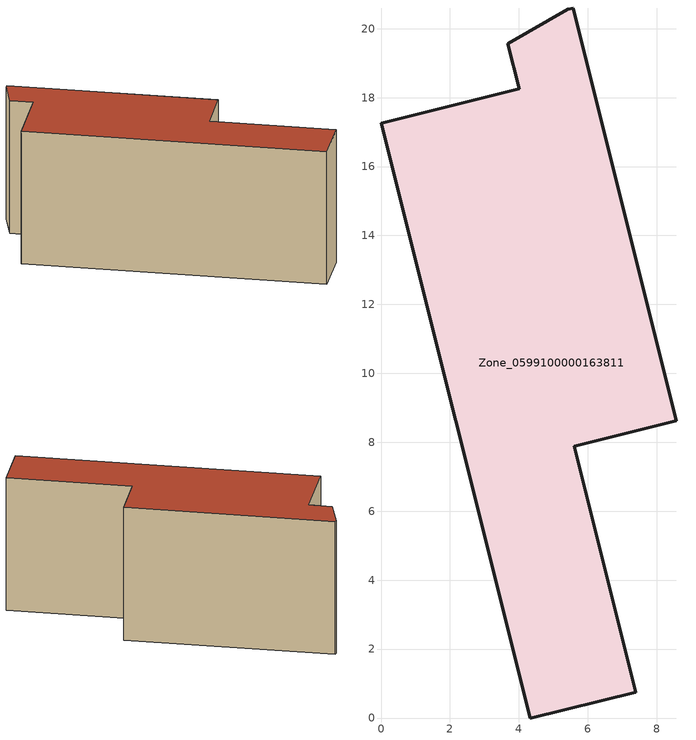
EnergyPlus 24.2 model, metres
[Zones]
Zone_0599100000163811
 floor ground (C_G): 5.42,20.57 5.57,20.6 8.57,8.63 5.6,7.88 7.39,0.75 4.33,0 0,17.25 4.01,18.26 3.68,19.57 z0
 wall outside (C_F): 4.33,0 7.39,0.75 5.6,7.88 8.57,8.63 5.57,20.6 5.42,20.57 3.68,19.57 4.01,18.26 0,17.25 4.33,0 z0:8.33
 roof outside (C_R): 5.57,20.6 5.42,20.57 3.68,19.57 4.01,18.26 0,17.25 4.33,0 7.39,0.75 5.6,7.88 8.57,8.63 z8.33
[BUILDING]
Pand.0599100000163811: North Axis=0; Terrain=City; Loads Convergence Tolerance Value=0.04; Temperature Convergence Tolerance Value=0.4; Solar Distribution=FullExterior; Maximum Number of Warmup Days=25; Minimum Number of Warmup Days=1
[Site:Location]
Rotterdam.The.Hague.AP_ZH_NLD Design_Conditions: Latitude=51.96; Longitude=4.45; Time Zone=1; Elevation=-4.5
[SITE:GROUNDTEMPERATURE:BUILDINGSURFACE]
18, 18, 18, 18, 18, 18, 18, 18, 18, 18, 18, 18
[MATERIAL] Thermal Absorptance=0.9; Solar Absorptance=0.7; Visible Absorptance=0.7
Name | Roughness | Thickness | Conductivity | Density | Specific Heat
G.TI.1975-1991 | MediumSmooth | 0.15 | 0.288461 | 540 | 1210
F.TI.1975-1991 | Rough | 0.3 | 0.230769 | 1920 | 840
R.TI.1975-1991 | MediumRough | 0.2 | 0.153846 | 1500 | 1000
[CONSTRUCTION]
C_G: G.TI.1975-1991
C_F: F.TI.1975-1991
C_R: R.TI.1975-1991
[ZONE]
Zone_0599100000163811: Type=1; Multiplier=1; Ceiling Height=Autocalculate; Volume=Autocalculate; Floor Area=autocalculate; Part of Total Floor Area=Yes
[ZONEINFILTRATION:DESIGNFLOWRATE]
Infil_Zone_0599100000163811: Zone or ZoneList or Space or SpaceList=Zone_0599100000163811; Schedule=AlwaysOn; Design Flow Rate Calculation Method=Flow/Area; Flow Rate per Floor Area=0.003; Constant Term Coefficient=1; Temperature Term Coefficient=0; Velocity Term Coefficient=0; Velocity Squared Term Coefficient=0
[HVACTEMPLATE:ZONE:IDEALLOADSAIRSYSTEM]
Zone_0599100000163811: Maximum Heating Supply Air Temperature=50; Minimum Cooling Supply Air Temperature=13; Maximum Heating Supply Air Humidity Ratio=0.0156; Minimum Cooling Supply Air Humidity Ratio=0.0077; Heating Limit=NoLimit; Cooling Limit=NoLimit; Dehumidification Control Type=ConstantSensibleHeatRatio; Cooling Sensible Heat Ratio=0.7; Dehumidification Setpoint=60; Humidification Control Type=None; Humidification Setpoint=30; Outdoor Air Method=None; Outdoor Air Flow Rate per Person=0.00944; Outdoor Air Flow Rate per Zone Floor Area=0; Outdoor Air Flow Rate per Zone=0; Demand Controlled Ventilation Type=None; Outdoor Air Economizer Type=NoEconomizer; Heat Recovery Type=None; Sensible Heat Recovery Effectiveness=0.7; Latent Heat Recovery Effectiveness=0.65
[ZONECONTROL:THERMOSTAT]
ThermostatControl_Zone_0599100000163811: Zone or ZoneList=Zone_0599100000163811; Control Type Schedule=DualSetpointControlType; Control 1=Thermostat_Zone_0599100000163811; Temperature Difference Between Cutout And Setpoint=0
[THERMOSTATSETPOINT:DUALSETPOINT]
Thermostat_Zone_0599100000163811: Heating Setpoint Temperature Schedule=HeatingSetpoint_Zone_0599100000163811; Cooling Setpoint Temperature Schedule=CoolingSetpoint_Zone_0599100000163811
[SCHEDULE:COMPACT]
HeatingSetpoint_Zone_0599100000163811: Through: 12/31, For: AllDays, Until: 24:00, 21
CoolingSetpoint_Zone_0599100000163811: Through: 12/31, For: AllDays, Until: 24:00, 24
DualSetpointControlType: Through: 12/31, For: AllDays, Until: 24:00, 4
AlwaysOn: Through: 12/31, For: AllDays, Until: 24:00, 1
